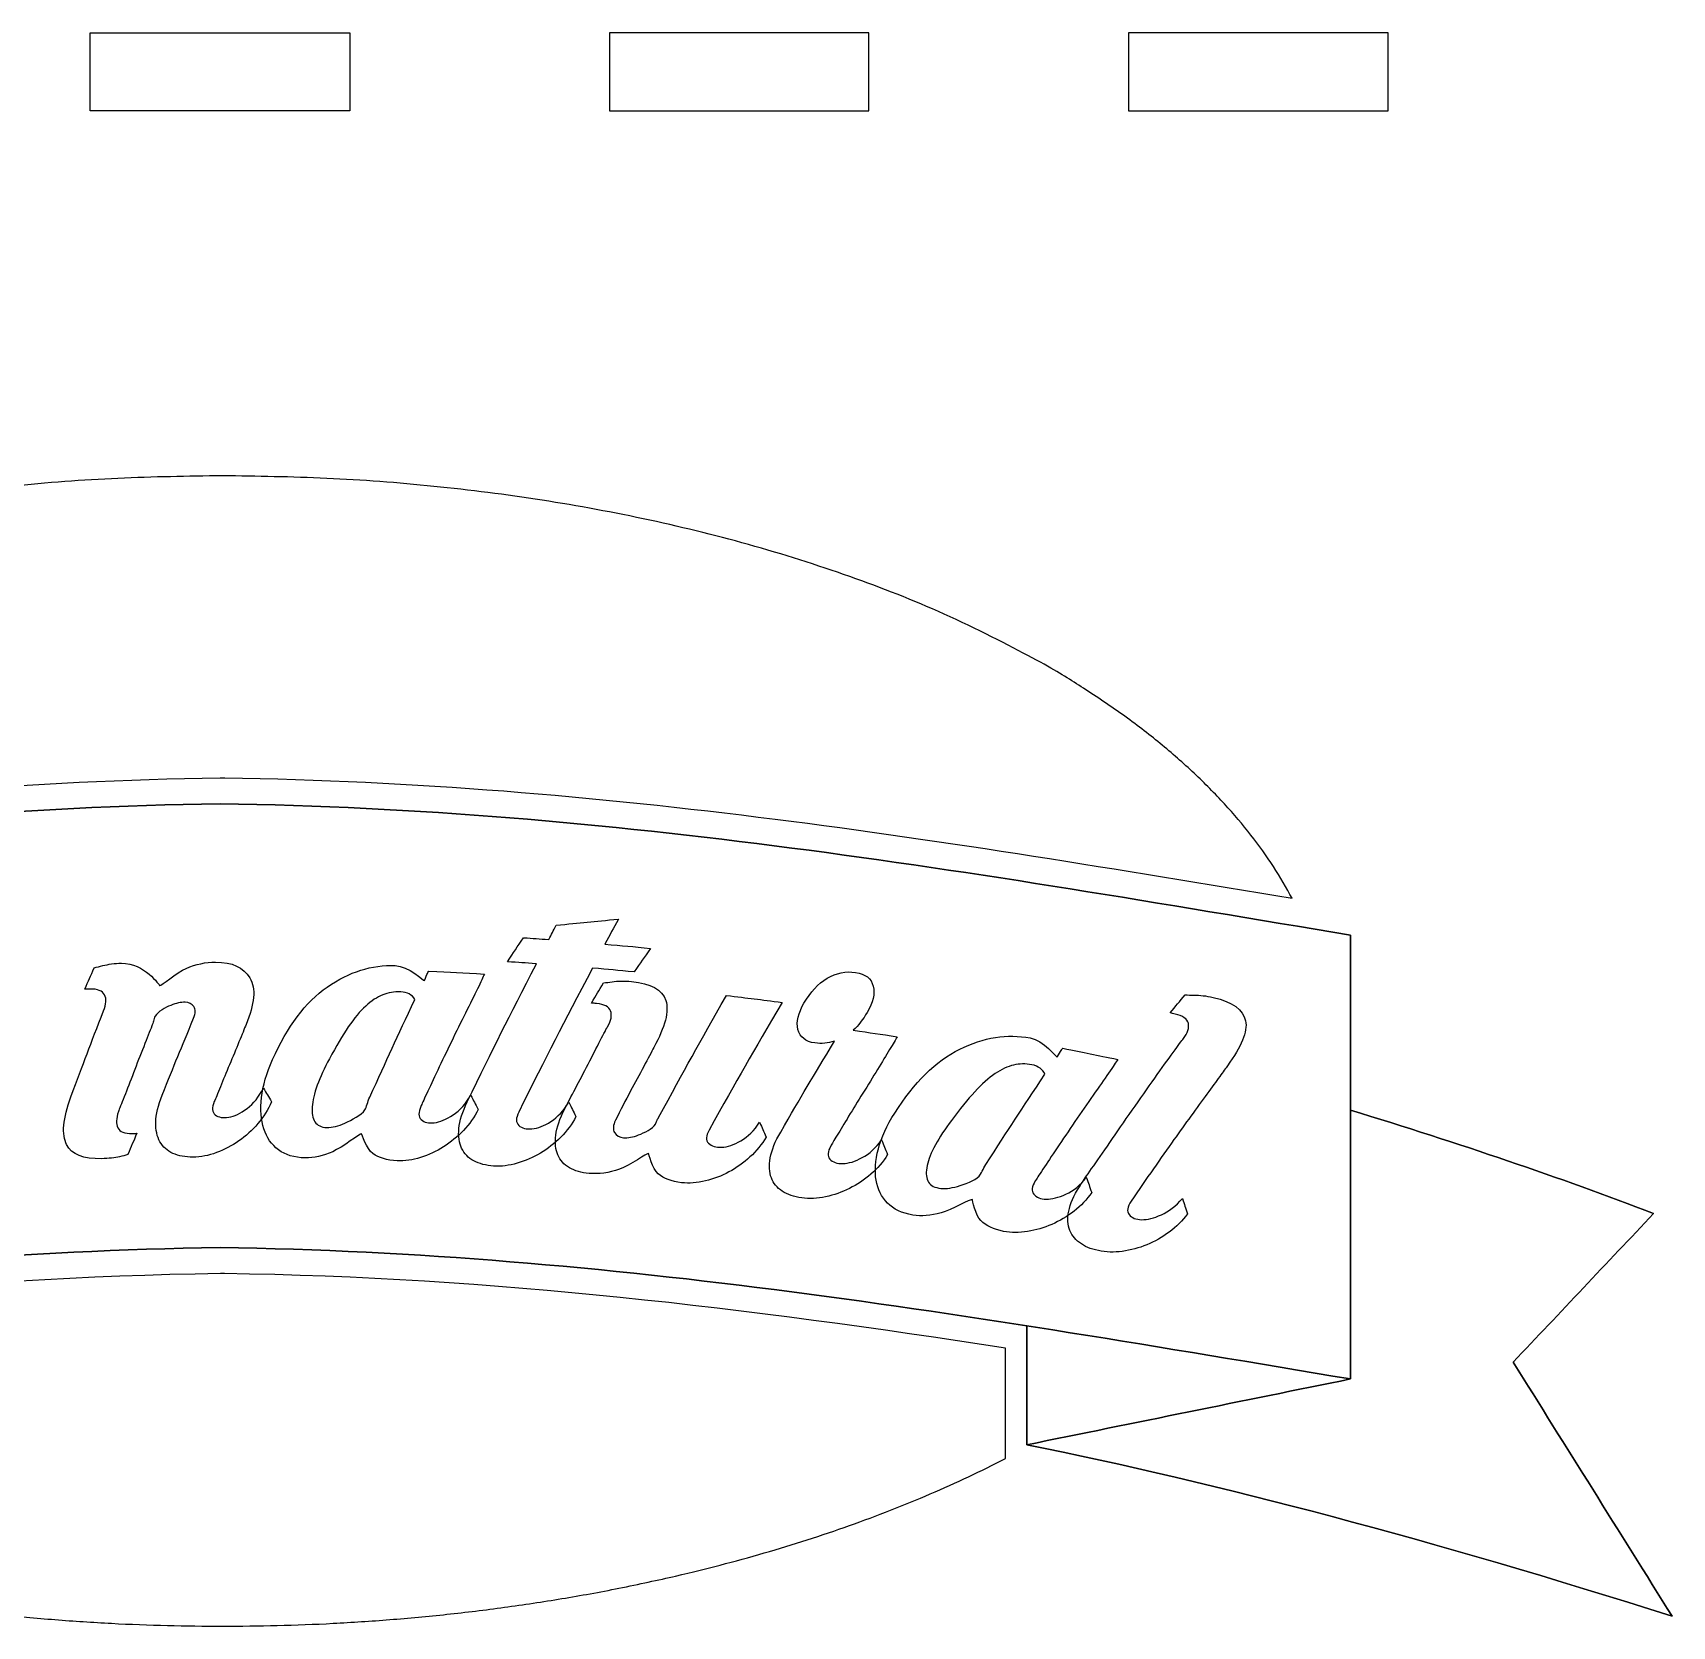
# Model space of a CAD drawing. Header units: millimetres. Extents: x 5931 to 6431, y -1362 to -140.
# Drawn here: x 6165.6 to 6228.8, y -751.4 to -690 of the extents above; entities that cross this region are included whole.
import ezdxf

# ---------------------------------------------------------------- set-up
doc = ezdxf.new("R2010")
doc.units = ezdxf.units.MM
doc.header["$MEASUREMENT"] = 0
doc.layers.add('graveren', color=220, linetype='Continuous', true_color=0xff00b6)
doc.layers.add('Snijden binnen', color=160, linetype='Continuous', true_color=0x0022ff)

msp = doc.modelspace()

# ---------------------------------------------------------------- linework, layer by layer
at = {"layer": 'graveren', "color": 1, "true_color": 0xff0000}
for p, q in [((6216.402, -724.749), (6216.402, -741.837)), ((6216.402, -741.837), (6216.402, -724.749)), ((6203.942, -744.37), (6203.942, -739.794)), ((6203.942, -739.794), (6203.942, -744.37))]:
    msp.add_line(p, q, dxfattribs=at)
for points in [[(6129.317, -724.749), (6143.832, -722.329), (6157.686, -719.91), (6172.859, -719.691)], [(6172.859, -719.691), (6157.686, -719.91), (6143.832, -722.329), (6129.317, -724.749)], [(6172.859, -719.691), (6188.034, -719.91), (6201.888, -722.329), (6216.402, -724.749)], [(6216.402, -724.749), (6201.888, -722.329), (6188.034, -719.91), (6172.859, -719.691)], [(6185.805, -724.371), (6186.762, -724.27), (6187.241, -724.222), (6188.203, -724.135)], [(6185.805, -724.371), (6186.762, -724.27), (6187.241, -724.222), (6188.203, -724.135)], [(6188.203, -724.135), (6187.993, -724.518), (6187.89, -724.71), (6187.682, -725.094)], [(6188.203, -724.135), (6187.993, -724.518), (6187.89, -724.71), (6187.682, -725.094)], [(6183.933, -725.773), (6184.177, -725.403), (6184.3, -725.217), (6184.546, -724.848)], [(6183.933, -725.773), (6184.177, -725.403), (6184.3, -725.217), (6184.546, -724.848)], [(6184.546, -724.848), (6184.938, -724.875), (6185.134, -724.889), (6185.526, -724.919)], [(6184.546, -724.848), (6184.938, -724.875), (6185.134, -724.889), (6185.526, -724.919)], [(6185.526, -724.919), (6185.637, -724.699), (6185.693, -724.59), (6185.805, -724.371)], [(6185.526, -724.919), (6185.637, -724.699), (6185.693, -724.59), (6185.805, -724.371)], [(6187.682, -725.094), (6188.388, -725.156), (6188.74, -725.189), (6189.444, -725.258)], [(6187.682, -725.094), (6188.388, -725.156), (6188.74, -725.189), (6189.444, -725.258)], [(6189.444, -725.258), (6189.187, -725.62), (6189.059, -725.802), (6188.805, -726.165)], [(6189.444, -725.258), (6189.187, -725.62), (6189.059, -725.802), (6188.805, -726.165)], [(6167.651, -726.832), (6167.796, -726.503), (6167.869, -726.338), (6168.016, -726.008)], [(6167.651, -726.832), (6167.796, -726.503), (6167.869, -726.338), (6168.016, -726.008)], [(6168.016, -726.008), (6168.119, -725.98), (6168.23, -725.953), (6168.344, -725.923)], [(6168.016, -726.008), (6168.119, -725.98), (6168.23, -725.953), (6168.344, -725.923)], [(6168.344, -725.923), (6168.447, -725.897), (6168.561, -725.874), (6168.683, -725.858)], [(6168.344, -725.923), (6168.447, -725.897), (6168.561, -725.874), (6168.683, -725.858)], [(6168.683, -725.858), (6168.806, -725.842), (6168.933, -725.833), (6169.063, -725.83)], [(6168.683, -725.858), (6168.806, -725.842), (6168.933, -725.833), (6169.063, -725.83)], [(6169.063, -725.83), (6169.946, -725.81), (6170.537, -726.692), (6170.537, -726.692)], [(6169.063, -725.83), (6169.946, -725.81), (6170.537, -726.692), (6170.537, -726.692)], [(6170.537, -726.692), (6170.585, -726.708), (6171.184, -726.188), (6171.56, -726.028)], [(6170.537, -726.692), (6170.585, -726.708), (6171.184, -726.188), (6171.56, -726.028)], [(6171.56, -726.028), (6171.935, -725.868), (6172.311, -725.788), (6172.689, -725.787)], [(6171.56, -726.028), (6171.935, -725.868), (6172.311, -725.788), (6172.689, -725.787)], [(6172.689, -725.787), (6173.325, -725.787), (6173.767, -725.991), (6174.01, -726.396)], [(6172.689, -725.787), (6173.325, -725.787), (6173.767, -725.991), (6174.01, -726.396)], [(6176.992, -726.746), (6177.834, -726.161), (6178.71, -725.886), (6179.606, -725.922)], [(6176.992, -726.746), (6177.834, -726.161), (6178.71, -725.886), (6179.606, -725.922)], [(6179.606, -725.922), (6180.112, -725.943), (6180.73, -726.502), (6180.73, -726.502)], [(6179.606, -725.922), (6180.112, -725.943), (6180.73, -726.502), (6180.73, -726.502)], [(6180.828, -726.269), (6180.851, -726.201), (6180.876, -726.155), (6180.903, -726.132)], [(6180.828, -726.269), (6180.851, -726.201), (6180.876, -726.155), (6180.903, -726.132)], [(6180.903, -726.132), (6181.759, -726.173), (6182.188, -726.195), (6183.043, -726.248)], [(6180.903, -726.132), (6181.759, -726.173), (6182.188, -726.195), (6183.043, -726.248)], [(6182.385, -731.17), (6183.419, -729.034), (6183.951, -727.97), (6185.045, -725.85)], [(6182.385, -731.17), (6183.419, -729.034), (6183.951, -727.97), (6185.045, -725.85)], [(6185.045, -725.85), (6184.6, -725.818), (6184.378, -725.803), (6183.933, -725.773)], [(6185.045, -725.85), (6184.6, -725.818), (6184.378, -725.803), (6183.933, -725.773)], [(6187.208, -726.02), (6186.038, -728.228), (6185.47, -729.338), (6184.366, -731.564)], [(6187.208, -726.02), (6186.038, -728.228), (6185.47, -729.338), (6184.366, -731.564)], [(6188.805, -726.165), (6188.166, -726.104), (6187.847, -726.075), (6187.208, -726.02)], [(6188.805, -726.165), (6188.166, -726.104), (6187.847, -726.075), (6187.208, -726.02)], [(6196.246, -726.41), (6196.598, -726.204), (6196.964, -726.129), (6197.342, -726.184)], [(6196.246, -726.41), (6196.598, -726.204), (6196.964, -726.129), (6197.342, -726.184)], [(6197.342, -726.184), (6197.718, -726.239), (6197.944, -726.416), (6198.019, -726.714)], [(6197.342, -726.184), (6197.718, -726.239), (6197.944, -726.416), (6198.019, -726.714)], [(6174.01, -726.396), (6174.253, -726.8), (6174.186, -727.405), (6173.863, -728.191)], [(6174.01, -726.396), (6174.253, -726.8), (6174.186, -727.405), (6173.863, -728.191)], [(6174.883, -729.543), (6175.45, -728.278), (6176.151, -727.33), (6176.992, -726.746)], [(6174.883, -729.543), (6175.45, -728.278), (6176.151, -727.33), (6176.992, -726.746)], [(6180.73, -726.502), (6180.743, -726.501), (6180.806, -726.337), (6180.828, -726.269)], [(6180.73, -726.502), (6180.743, -726.501), (6180.806, -726.337), (6180.828, -726.269)], [(6183.043, -726.248), (6182.997, -726.359), (6182.908, -726.548), (6182.776, -726.818)], [(6183.043, -726.248), (6182.997, -726.359), (6182.908, -726.548), (6182.776, -726.818)], [(6187.171, -727.365), (6187.353, -727.054), (6187.446, -726.899), (6187.63, -726.589)], [(6187.171, -727.365), (6187.353, -727.054), (6187.446, -726.899), (6187.63, -726.589)], [(6187.63, -726.589), (6187.735, -726.574), (6187.849, -726.559), (6187.966, -726.543)], [(6187.63, -726.589), (6187.735, -726.574), (6187.849, -726.559), (6187.966, -726.543)], [(6187.966, -726.543), (6188.071, -726.529), (6188.187, -726.518), (6188.31, -726.517)], [(6187.966, -726.543), (6188.071, -726.529), (6188.187, -726.518), (6188.31, -726.517)], [(6188.31, -726.517), (6188.434, -726.516), (6188.569, -726.522), (6188.711, -726.536)], [(6188.31, -726.517), (6188.434, -726.516), (6188.569, -726.522), (6188.711, -726.536)], [(6188.711, -726.536), (6189.449, -726.606), (6189.889, -726.851), (6190.028, -727.264)], [(6188.711, -726.536), (6189.449, -726.606), (6189.889, -726.851), (6190.028, -727.264)], [(6195.352, -727.374), (6195.6, -726.953), (6195.893, -726.615), (6196.246, -726.41)], [(6195.352, -727.374), (6195.6, -726.953), (6195.893, -726.615), (6196.246, -726.41)], [(6198.019, -726.714), (6198.094, -727.012), (6198.008, -727.35), (6197.789, -727.722)], [(6198.019, -726.714), (6198.094, -727.012), (6198.008, -727.35), (6197.789, -727.722)], [(6167.845, -726.827), (6167.768, -726.829), (6167.729, -726.83), (6167.651, -726.832)], [(6167.845, -726.827), (6167.768, -726.829), (6167.729, -726.83), (6167.651, -726.832)], [(6168.413, -727.046), (6168.332, -726.891), (6168.142, -726.818), (6167.845, -726.827)], [(6168.413, -727.046), (6168.332, -726.891), (6168.142, -726.818), (6167.845, -726.827)], [(6168.372, -727.663), (6168.481, -727.408), (6168.495, -727.202), (6168.413, -727.046)], [(6168.372, -727.663), (6168.481, -727.408), (6168.495, -727.202), (6168.413, -727.046)], [(6171.512, -727.334), (6171.357, -727.328), (6171.174, -727.368), (6170.962, -727.452)], [(6171.512, -727.334), (6171.357, -727.328), (6171.174, -727.368), (6170.962, -727.452)], [(6171.851, -727.501), (6171.78, -727.394), (6171.666, -727.339), (6171.512, -727.334)], [(6171.851, -727.501), (6171.78, -727.394), (6171.666, -727.339), (6171.512, -727.334)], [(6179.125, -727.048), (6178.908, -727.135), (6178.691, -727.278), (6178.471, -727.479)], [(6179.125, -727.048), (6178.908, -727.135), (6178.691, -727.278), (6178.471, -727.479)], [(6178.626, -730.994), (6179.308, -729.482), (6179.656, -728.727), (6180.367, -727.222)], [(6178.626, -730.994), (6179.308, -729.482), (6179.656, -728.727), (6180.367, -727.222)], [(6179.818, -726.934), (6179.572, -726.924), (6179.341, -726.962), (6179.125, -727.048)], [(6179.818, -726.934), (6179.572, -726.924), (6179.341, -726.962), (6179.125, -727.048)], [(6180.367, -727.222), (6180.259, -727.041), (6180.075, -726.945), (6179.818, -726.934)], [(6180.367, -727.222), (6180.259, -727.041), (6180.075, -726.945), (6179.818, -726.934)], [(6182.776, -726.818), (6182.643, -727.088), (6182.489, -727.398), (6182.314, -727.748)], [(6182.776, -726.818), (6182.643, -727.088), (6182.489, -727.398), (6182.314, -727.748)], [(6187.365, -727.382), (6187.288, -727.375), (6187.249, -727.372), (6187.171, -727.365)], [(6187.365, -727.382), (6187.288, -727.375), (6187.249, -727.372), (6187.171, -727.365)], [(6187.904, -727.666), (6187.841, -727.503), (6187.66, -727.407), (6187.365, -727.382)], [(6187.904, -727.666), (6187.841, -727.503), (6187.66, -727.407), (6187.365, -727.382)], [(6190.028, -727.264), (6190.168, -727.678), (6189.999, -728.284), (6189.572, -729.071)], [(6190.028, -727.264), (6190.168, -727.678), (6189.999, -728.284), (6189.572, -729.071)], [(6189.754, -731.77), (6190.773, -729.884), (6191.294, -728.944), (6192.362, -727.074)], [(6189.754, -731.77), (6190.773, -729.884), (6191.294, -728.944), (6192.362, -727.074)], [(6194.511, -727.34), (6193.359, -729.295), (6192.797, -730.278), (6191.699, -732.252)], [(6194.511, -727.34), (6193.359, -729.295), (6192.797, -730.278), (6191.699, -732.252)], [(6192.362, -727.074), (6193.222, -727.175), (6193.652, -727.228), (6194.511, -727.34)], [(6192.362, -727.074), (6193.222, -727.175), (6193.652, -727.228), (6194.511, -727.34)], [(6195.118, -728.382), (6195.04, -728.086), (6195.132, -727.747), (6195.352, -727.374)], [(6195.118, -728.382), (6195.04, -728.086), (6195.132, -727.747), (6195.352, -727.374)], [(6209.453, -727.746), (6209.686, -727.464), (6209.802, -727.323), (6210.036, -727.042)], [(6209.453, -727.746), (6209.686, -727.464), (6209.802, -727.323), (6210.036, -727.042)], [(6210.036, -727.042), (6210.142, -727.053), (6210.259, -727.061), (6210.38, -727.061)], [(6210.036, -727.042), (6210.142, -727.053), (6210.259, -727.061), (6210.38, -727.061)], [(6210.38, -727.061), (6210.488, -727.061), (6210.604, -727.066), (6210.722, -727.08)], [(6210.38, -727.061), (6210.488, -727.061), (6210.604, -727.066), (6210.722, -727.08)], [(6210.722, -727.08), (6210.842, -727.094), (6210.973, -727.118), (6211.116, -727.151)], [(6210.722, -727.08), (6210.842, -727.094), (6210.973, -727.118), (6211.116, -727.151)], [(6211.116, -727.151), (6211.856, -727.32), (6212.27, -727.621), (6212.36, -728.043)], [(6211.116, -727.151), (6211.856, -727.32), (6212.27, -727.621), (6212.36, -728.043)], [(6167.118, -730.974), (6167.609, -729.648), (6167.86, -728.986), (6168.372, -727.663)], [(6167.118, -730.974), (6167.609, -729.648), (6167.86, -728.986), (6168.372, -727.663)], [(6170.296, -728.057), (6170.278, -728.12), (6170.256, -728.184), (6170.232, -728.247)], [(6170.296, -728.057), (6170.278, -728.12), (6170.256, -728.184), (6170.232, -728.247)], [(6170.361, -727.867), (6170.331, -727.913), (6170.315, -727.994), (6170.296, -728.057)], [(6170.361, -727.867), (6170.331, -727.913), (6170.315, -727.994), (6170.296, -728.057)], [(6170.962, -727.452), (6170.751, -727.537), (6170.479, -727.687), (6170.361, -727.867)], [(6170.962, -727.452), (6170.751, -727.537), (6170.479, -727.687), (6170.361, -727.867)], [(6170.633, -730.907), (6171.108, -729.721), (6171.351, -729.128), (6171.844, -727.945)], [(6170.633, -730.907), (6171.108, -729.721), (6171.351, -729.128), (6171.844, -727.945)], [(6171.844, -727.945), (6171.92, -727.756), (6171.922, -727.608), (6171.851, -727.501)], [(6171.844, -727.945), (6171.92, -727.756), (6171.922, -727.608), (6171.851, -727.501)], [(6178.471, -727.479), (6178.251, -727.68), (6178.027, -727.947), (6177.799, -728.281)], [(6178.471, -727.479), (6178.251, -727.68), (6178.027, -727.947), (6177.799, -728.281)], [(6182.314, -727.748), (6182.139, -728.098), (6181.958, -728.467), (6181.771, -728.854)], [(6182.314, -727.748), (6182.139, -728.098), (6181.958, -728.467), (6181.771, -728.854)], [(6187.79, -728.274), (6187.928, -728.034), (6187.966, -727.831), (6187.904, -727.666)], [(6187.79, -728.274), (6187.928, -728.034), (6187.966, -727.831), (6187.904, -727.666)], [(6197.789, -727.722), (6197.626, -727.998), (6197.449, -728.232), (6197.252, -728.407)], [(6197.789, -727.722), (6197.626, -727.998), (6197.449, -728.232), (6197.252, -728.407)], [(6209.646, -727.788), (6209.568, -727.771), (6209.53, -727.763), (6209.453, -727.746)], [(6209.646, -727.788), (6209.568, -727.771), (6209.53, -727.763), (6209.453, -727.746)], [(6210.157, -728.144), (6210.114, -727.974), (6209.944, -727.855), (6209.646, -727.788)], [(6210.157, -728.144), (6210.114, -727.974), (6209.944, -727.855), (6209.646, -727.788)], [(6212.36, -728.043), (6212.45, -728.466), (6212.194, -729.049), (6211.664, -729.782)], [(6212.36, -728.043), (6212.45, -728.466), (6212.194, -729.049), (6211.664, -729.782)], [(6170.232, -728.247), (6170.157, -728.447), (6170.054, -728.716), (6169.92, -729.046)], [(6170.232, -728.247), (6170.157, -728.447), (6170.054, -728.716), (6169.92, -729.046)], [(6173.863, -728.191), (6173.796, -728.352), (6173.707, -728.578), (6173.59, -728.861)], [(6173.863, -728.191), (6173.796, -728.352), (6173.707, -728.578), (6173.59, -728.861)], [(6177.799, -728.281), (6177.572, -728.615), (6177.333, -729.033), (6177.076, -729.509)], [(6177.799, -728.281), (6177.572, -728.615), (6177.333, -729.033), (6177.076, -729.509)], [(6187.453, -728.908), (6187.601, -728.617), (6187.714, -728.406), (6187.79, -728.274)], [(6187.453, -728.908), (6187.601, -728.617), (6187.714, -728.406), (6187.79, -728.274)], [(6195.772, -728.901), (6195.414, -728.851), (6195.196, -728.679), (6195.118, -728.382)], [(6195.772, -728.901), (6195.414, -728.851), (6195.196, -728.679), (6195.118, -728.382)], [(6197.252, -728.407), (6197.93, -728.507), (6198.268, -728.558), (6198.945, -728.665)], [(6197.252, -728.407), (6197.93, -728.507), (6198.268, -728.558), (6198.945, -728.665)], [(6198.945, -728.665), (6198.889, -728.771), (6198.791, -728.934), (6198.652, -729.155)], [(6198.945, -728.665), (6198.889, -728.771), (6198.791, -728.934), (6198.652, -729.155)], [(6201.352, -729.14), (6202.272, -728.685), (6203.182, -728.541), (6204.067, -728.708)], [(6201.352, -729.14), (6202.272, -728.685), (6203.182, -728.541), (6204.067, -728.708)], [(6204.067, -728.708), (6204.567, -728.803), (6205.096, -729.446), (6205.099, -729.446)], [(6204.067, -728.708), (6204.567, -728.803), (6205.096, -729.446), (6205.099, -729.446)], [(6209.964, -728.731), (6210.13, -728.511), (6210.2, -728.314), (6210.157, -728.144)], [(6209.964, -728.731), (6210.13, -728.511), (6210.2, -728.314), (6210.157, -728.144)], [(6169.92, -729.046), (6169.785, -729.376), (6169.655, -729.71), (6169.529, -730.046)], [(6169.92, -729.046), (6169.785, -729.376), (6169.655, -729.71), (6169.529, -730.046)], [(6173.59, -728.861), (6173.475, -729.144), (6173.352, -729.436), (6173.225, -729.739)], [(6173.59, -728.861), (6173.475, -729.144), (6173.352, -729.436), (6173.225, -729.739)], [(6181.771, -728.854), (6181.583, -729.242), (6181.408, -729.608), (6181.244, -729.953)], [(6181.771, -728.854), (6181.583, -729.242), (6181.408, -729.608), (6181.244, -729.953)], [(6186.978, -729.834), (6187.146, -729.508), (6187.306, -729.198), (6187.453, -728.908)], [(6186.978, -729.834), (6187.146, -729.508), (6187.306, -729.198), (6187.453, -728.908)], [(6189.572, -729.071), (6189.475, -729.249), (6189.345, -729.498), (6189.179, -729.81)], [(6189.572, -729.071), (6189.475, -729.249), (6189.345, -729.498), (6189.179, -729.81)], [(6194.455, -732.329), (6195.268, -730.926), (6195.682, -730.228), (6196.523, -728.836)], [(6194.455, -732.329), (6195.268, -730.926), (6195.682, -730.228), (6196.523, -728.836)], [(6196.523, -728.836), (6196.278, -728.915), (6196.027, -728.937), (6195.772, -728.901)], [(6196.523, -728.836), (6196.278, -728.915), (6196.027, -728.937), (6195.772, -728.901)], [(6198.652, -729.155), (6198.513, -729.376), (6198.356, -729.632), (6198.18, -729.923)], [(6198.652, -729.155), (6198.513, -729.376), (6198.356, -729.632), (6198.18, -729.923)], [(6198.849, -731.598), (6199.597, -730.43), (6200.43, -729.594), (6201.352, -729.14)], [(6198.849, -731.598), (6199.597, -730.43), (6200.43, -729.594), (6201.352, -729.14)], [(6205.099, -729.446), (6205.112, -729.448), (6205.198, -729.296), (6205.231, -729.232)], [(6205.099, -729.446), (6205.112, -729.448), (6205.198, -729.296), (6205.231, -729.232)], [(6205.231, -729.232), (6205.264, -729.168), (6205.294, -729.125), (6205.326, -729.106)], [(6205.231, -729.232), (6205.264, -729.168), (6205.294, -729.125), (6205.326, -729.106)], [(6205.326, -729.106), (6206.17, -729.272), (6206.592, -729.358), (6207.436, -729.536)], [(6205.326, -729.106), (6206.17, -729.272), (6206.592, -729.358), (6207.436, -729.536)], [(6208.861, -730.258), (6209.132, -729.873), (6209.369, -729.54), (6209.572, -729.263)], [(6208.861, -730.258), (6209.132, -729.873), (6209.369, -729.54), (6209.572, -729.263)], [(6209.572, -729.263), (6209.774, -728.986), (6209.907, -728.806), (6209.964, -728.731)], [(6209.572, -729.263), (6209.774, -728.986), (6209.907, -728.806), (6209.964, -728.731)], [(6173.225, -729.739), (6173.097, -730.041), (6172.98, -730.325), (6172.873, -730.589)], [(6173.225, -729.739), (6173.097, -730.041), (6172.98, -730.325), (6172.873, -730.589)], [(6174.459, -731.004), (6174.507, -730.545), (6174.654, -730.055), (6174.883, -729.543)], [(6174.459, -731.004), (6174.507, -730.545), (6174.654, -730.055), (6174.883, -729.543)], [(6177.076, -729.509), (6176.884, -729.867), (6176.719, -730.21), (6176.605, -730.528)], [(6177.076, -729.509), (6176.884, -729.867), (6176.719, -730.21), (6176.605, -730.528)], [(6181.244, -729.953), (6181.081, -730.298), (6180.939, -730.598), (6180.819, -730.85)], [(6181.244, -729.953), (6181.081, -730.298), (6180.939, -730.598), (6180.819, -730.85)], [(6186.488, -730.769), (6186.645, -730.473), (6186.809, -730.161), (6186.978, -729.834)], [(6186.488, -730.769), (6186.645, -730.473), (6186.809, -730.161), (6186.978, -729.834)], [(6189.179, -729.81), (6189.013, -730.123), (6188.841, -730.438), (6188.675, -730.749)], [(6189.179, -729.81), (6189.013, -730.123), (6188.841, -730.438), (6188.675, -730.749)], [(6198.18, -729.923), (6198.005, -730.215), (6197.818, -730.518), (6197.621, -730.833)], [(6198.18, -729.923), (6198.005, -730.215), (6197.818, -730.518), (6197.621, -730.833)], [(6203.425, -729.752), (6203.197, -729.805), (6202.959, -729.916), (6202.713, -730.082)], [(6203.425, -729.752), (6203.197, -729.805), (6202.959, -729.916), (6202.713, -730.082)], [(6204.128, -729.74), (6203.886, -729.694), (6203.652, -729.698), (6203.425, -729.752)], [(6204.128, -729.74), (6203.886, -729.694), (6203.652, -729.698), (6203.425, -729.752)], [(6204.633, -730.107), (6204.552, -729.912), (6204.383, -729.789), (6204.128, -729.74)], [(6204.633, -730.107), (6204.552, -729.912), (6204.383, -729.789), (6204.128, -729.74)], [(6207.436, -729.536), (6207.373, -729.638), (6207.257, -729.814), (6207.085, -730.061)], [(6207.436, -729.536), (6207.373, -729.638), (6207.257, -729.814), (6207.085, -730.061)], [(6211.664, -729.782), (6211.601, -729.869), (6211.502, -730.01), (6211.364, -730.197)], [(6211.664, -729.782), (6211.601, -729.869), (6211.502, -730.01), (6211.364, -730.197)], [(6169.529, -730.046), (6169.403, -730.383), (6169.283, -730.692), (6169.17, -730.972)], [(6169.529, -730.046), (6169.403, -730.383), (6169.283, -730.692), (6169.17, -730.972)], [(6172.873, -730.589), (6172.766, -730.854), (6172.686, -731.044), (6172.637, -731.157)], [(6172.873, -730.589), (6172.766, -730.854), (6172.686, -731.044), (6172.637, -731.157)], [(6176.605, -730.528), (6176.49, -730.847), (6176.424, -731.126), (6176.407, -731.365)], [(6176.605, -730.528), (6176.49, -730.847), (6176.424, -731.126), (6176.407, -731.365)], [(6202.713, -730.082), (6202.466, -730.249), (6202.204, -730.48), (6201.929, -730.777)], [(6202.713, -730.082), (6202.466, -730.249), (6202.204, -730.48), (6201.929, -730.777)], [(6202.354, -733.583), (6203.252, -732.187), (6203.707, -731.491), (6204.633, -730.107)], [(6202.354, -733.583), (6203.252, -732.187), (6203.707, -731.491), (6204.633, -730.107)], [(6207.085, -730.061), (6206.913, -730.308), (6206.715, -730.593), (6206.491, -730.913)], [(6207.085, -730.061), (6206.913, -730.308), (6206.715, -730.593), (6206.491, -730.913)], [(6207.993, -731.491), (6208.299, -731.055), (6208.589, -730.643), (6208.861, -730.258)], [(6207.993, -731.491), (6208.299, -731.055), (6208.589, -730.643), (6208.861, -730.258)], [(6211.364, -730.197), (6211.225, -730.385), (6211.063, -730.609), (6210.875, -730.869)], [(6211.364, -730.197), (6211.225, -730.385), (6211.063, -730.609), (6210.875, -730.869)], [(6166.95, -732.815), (6166.755, -732.432), (6166.807, -731.817), (6167.118, -730.974)], [(6166.95, -732.815), (6166.755, -732.432), (6166.807, -731.817), (6167.118, -730.974)], [(6169.17, -730.972), (6169.056, -731.252), (6168.983, -731.443), (6168.947, -731.544)], [(6169.17, -730.972), (6169.056, -731.252), (6168.983, -731.443), (6168.947, -731.544)], [(6170.385, -731.951), (6170.393, -731.649), (6170.475, -731.3), (6170.633, -730.907)], [(6170.385, -731.951), (6170.393, -731.649), (6170.475, -731.3), (6170.633, -730.907)], [(6172.637, -731.157), (6172.535, -731.394), (6172.55, -731.566), (6172.675, -731.667)], [(6172.637, -731.157), (6172.535, -731.394), (6172.55, -731.566), (6172.675, -731.667)], [(6173.899, -731.425), (6174.151, -731.238), (6174.361, -730.974), (6174.529, -730.635)], [(6173.899, -731.425), (6174.151, -731.238), (6174.361, -730.974), (6174.529, -730.635)], [(6174.845, -731.169), (6174.715, -731.47), (6174.539, -731.749), (6174.318, -732.004)], [(6174.845, -731.169), (6174.715, -731.47), (6174.539, -731.749), (6174.318, -732.004)], [(6174.55, -732.206), (6174.441, -731.864), (6174.41, -731.463), (6174.459, -731.004)], [(6174.55, -732.206), (6174.441, -731.864), (6174.41, -731.463), (6174.459, -731.004)], [(6174.529, -730.635), (6174.656, -730.849), (6174.719, -730.956), (6174.845, -731.169)], [(6174.529, -730.635), (6174.656, -730.849), (6174.719, -730.956), (6174.845, -731.169)], [(6178.439, -731.478), (6178.502, -731.38), (6178.545, -731.155), (6178.626, -730.994)], [(6178.439, -731.478), (6178.502, -731.38), (6178.545, -731.155), (6178.626, -730.994)], [(6180.819, -730.85), (6180.7, -731.103), (6180.627, -731.271), (6180.597, -731.341)], [(6180.819, -730.85), (6180.7, -731.103), (6180.627, -731.271), (6180.597, -731.341)], [(6181.836, -731.669), (6182.103, -731.495), (6182.329, -731.243), (6182.513, -730.912)], [(6181.836, -731.669), (6182.103, -731.495), (6182.329, -731.243), (6182.513, -730.912)], [(6182.06, -732.194), (6182.09, -731.893), (6182.198, -731.551), (6182.385, -731.17)], [(6182.06, -732.194), (6182.09, -731.893), (6182.198, -731.551), (6182.385, -731.17)], [(6182.513, -730.912), (6182.629, -731.132), (6182.686, -731.241), (6182.802, -731.461)], [(6182.513, -730.912), (6182.629, -731.132), (6182.686, -731.241), (6182.802, -731.461)], [(6185.606, -731.923), (6185.872, -731.754), (6186.1, -731.507), (6186.292, -731.18)], [(6185.606, -731.923), (6185.872, -731.754), (6186.1, -731.507), (6186.292, -731.18)], [(6186.138, -731.434), (6186.214, -731.288), (6186.33, -731.065), (6186.488, -730.769)], [(6186.138, -731.434), (6186.214, -731.288), (6186.33, -731.065), (6186.488, -730.769)], [(6186.292, -731.18), (6186.403, -731.402), (6186.458, -731.513), (6186.568, -731.735)], [(6186.292, -731.18), (6186.403, -731.402), (6186.458, -731.513), (6186.568, -731.735)], [(6188.675, -730.749), (6188.485, -731.106), (6188.279, -731.49), (6188.092, -731.872)], [(6188.675, -730.749), (6188.485, -731.106), (6188.279, -731.49), (6188.092, -731.872)], [(6197.621, -730.833), (6197.425, -731.147), (6197.242, -731.445), (6197.072, -731.725)], [(6197.621, -730.833), (6197.425, -731.147), (6197.242, -731.445), (6197.072, -731.725)], [(6201.929, -730.777), (6201.654, -731.074), (6201.356, -731.453), (6201.032, -731.886)], [(6201.929, -730.777), (6201.654, -731.074), (6201.356, -731.453), (6201.032, -731.886)], [(6206.491, -730.913), (6206.267, -731.232), (6206.032, -731.571), (6205.79, -731.927)], [(6206.491, -730.913), (6206.267, -731.232), (6206.032, -731.571), (6205.79, -731.927)], [(6210.875, -730.869), (6210.688, -731.13), (6210.481, -731.412), (6210.258, -731.716)], [(6210.875, -730.869), (6210.688, -731.13), (6210.481, -731.412), (6210.258, -731.716)], [(6168.947, -731.544), (6168.854, -731.81), (6168.847, -732.019), (6168.925, -732.169)], [(6168.947, -731.544), (6168.854, -731.81), (6168.847, -732.019), (6168.925, -732.169)], [(6172.675, -731.667), (6172.8, -731.768), (6172.974, -731.799), (6173.193, -731.761)], [(6172.675, -731.667), (6172.8, -731.768), (6172.974, -731.799), (6173.193, -731.761)], [(6173.193, -731.761), (6173.411, -731.724), (6173.647, -731.612), (6173.899, -731.425)], [(6173.193, -731.761), (6173.411, -731.724), (6173.647, -731.612), (6173.899, -731.425)], [(6176.407, -731.365), (6176.389, -731.604), (6176.426, -731.794), (6176.516, -731.935)], [(6176.407, -731.365), (6176.389, -731.604), (6176.426, -731.794), (6176.516, -731.935)], [(6177.671, -731.985), (6177.924, -731.867), (6178.313, -731.678), (6178.439, -731.478)], [(6177.671, -731.985), (6177.924, -731.867), (6178.313, -731.678), (6178.439, -731.478)], [(6180.597, -731.341), (6180.498, -731.57), (6180.491, -731.746), (6180.61, -731.852)], [(6180.597, -731.341), (6180.498, -731.57), (6180.491, -731.746), (6180.61, -731.852)], [(6180.61, -731.852), (6180.731, -731.96), (6180.899, -731.998), (6181.113, -731.972)], [(6180.61, -731.852), (6180.731, -731.96), (6180.899, -731.998), (6181.113, -731.972)], [(6181.113, -731.972), (6181.328, -731.945), (6181.569, -731.844), (6181.836, -731.669)], [(6181.113, -731.972), (6181.328, -731.945), (6181.569, -731.844), (6181.836, -731.669)], [(6182.802, -731.461), (6182.658, -731.755), (6182.468, -732.024), (6182.235, -732.269)], [(6182.802, -731.461), (6182.658, -731.755), (6182.468, -732.024), (6182.235, -732.269)], [(6184.366, -731.564), (6184.248, -731.796), (6184.25, -731.967), (6184.367, -732.075)], [(6184.366, -731.564), (6184.248, -731.796), (6184.25, -731.967), (6184.367, -732.075)], [(6185.792, -732.449), (6185.828, -732.15), (6185.943, -731.81), (6186.138, -731.434)], [(6185.792, -732.449), (6185.828, -732.15), (6185.943, -731.81), (6186.138, -731.434)], [(6186.568, -731.735), (6186.417, -732.026), (6186.221, -732.291), (6185.983, -732.53)], [(6186.568, -731.735), (6186.417, -732.026), (6186.221, -732.291), (6185.983, -732.53)], [(6189.684, -731.895), (6189.701, -731.859), (6189.723, -731.818), (6189.754, -731.77)], [(6189.684, -731.895), (6189.701, -731.859), (6189.723, -731.818), (6189.754, -731.77)], [(6197.072, -731.725), (6196.902, -732.006), (6196.754, -732.248), (6196.628, -732.453)], [(6197.072, -731.725), (6196.902, -732.006), (6196.754, -732.248), (6196.628, -732.453)], [(6198.216, -732.982), (6198.331, -732.534), (6198.547, -732.071), (6198.849, -731.598)], [(6198.216, -732.982), (6198.331, -732.534), (6198.547, -732.071), (6198.849, -731.598)], [(6207.136, -732.729), (6207.401, -732.341), (6207.688, -731.927), (6207.993, -731.491)], [(6207.136, -732.729), (6207.401, -732.341), (6207.688, -731.927), (6207.993, -731.491)], [(6210.258, -731.716), (6210.035, -732.02), (6209.817, -732.323), (6209.604, -732.623)], [(6210.258, -731.716), (6210.035, -732.02), (6209.817, -732.323), (6209.604, -732.623)], [(6228.078, -735.466), (6224.472, -734.088), (6220.58, -732.762), (6216.402, -731.489)], [(6216.402, -731.489), (6220.58, -732.762), (6224.472, -734.088), (6228.078, -735.466)], [(6168.925, -732.169), (6169.004, -732.318), (6169.186, -732.389), (6169.473, -732.383)], [(6168.925, -732.169), (6169.004, -732.318), (6169.186, -732.389), (6169.473, -732.383)], [(6169.66, -732.379), (6169.517, -732.707), (6169.446, -732.872), (6169.304, -733.2)], [(6169.66, -732.379), (6169.517, -732.707), (6169.446, -732.872), (6169.304, -733.2)], [(6169.473, -732.383), (6169.548, -732.381), (6169.586, -732.381), (6169.66, -732.379)], [(6169.473, -732.383), (6169.548, -732.381), (6169.586, -732.381), (6169.66, -732.379)], [(6170.546, -732.705), (6170.431, -732.505), (6170.377, -732.253), (6170.385, -731.951)], [(6170.546, -732.705), (6170.431, -732.505), (6170.377, -732.253), (6170.385, -731.951)], [(6174.318, -732.004), (6174.096, -732.261), (6173.852, -732.483), (6173.583, -732.671)], [(6174.318, -732.004), (6174.096, -732.261), (6173.852, -732.483), (6173.583, -732.671)], [(6175.111, -733.016), (6174.846, -732.817), (6174.658, -732.546), (6174.55, -732.206)], [(6175.111, -733.016), (6174.846, -732.817), (6174.658, -732.546), (6174.55, -732.206)], [(6176.516, -731.935), (6176.607, -732.077), (6176.758, -732.149), (6176.972, -732.155)], [(6176.516, -731.935), (6176.607, -732.077), (6176.758, -732.149), (6176.972, -732.155)], [(6176.972, -732.155), (6177.184, -732.161), (6177.417, -732.104), (6177.671, -731.985)], [(6176.972, -732.155), (6177.184, -732.161), (6177.417, -732.104), (6177.671, -731.985)], [(6178.315, -732.402), (6178.254, -732.378), (6177.57, -732.921), (6177.199, -733.087)], [(6178.315, -732.402), (6178.254, -732.378), (6177.57, -732.921), (6177.199, -733.087)], [(6178.746, -733.156), (6178.509, -732.984), (6178.317, -732.402), (6178.315, -732.402)], [(6178.746, -733.156), (6178.509, -732.984), (6178.317, -732.402), (6178.315, -732.402)], [(6182.235, -732.269), (6182.002, -732.514), (6181.746, -732.725), (6181.468, -732.899)], [(6182.235, -732.269), (6182.002, -732.514), (6181.746, -732.725), (6181.468, -732.899)], [(6182.167, -732.956), (6182.067, -732.749), (6182.031, -732.494), (6182.06, -732.194)], [(6182.167, -732.956), (6182.067, -732.749), (6182.031, -732.494), (6182.06, -732.194)], [(6184.367, -732.075), (6184.485, -732.185), (6184.655, -732.228), (6184.876, -732.207)], [(6184.367, -732.075), (6184.485, -732.185), (6184.655, -732.228), (6184.876, -732.207)], [(6184.876, -732.207), (6185.096, -732.186), (6185.34, -732.091), (6185.606, -731.923)], [(6184.876, -732.207), (6185.096, -732.186), (6185.34, -732.091), (6185.606, -731.923)], [(6185.871, -733.214), (6185.782, -733.004), (6185.755, -732.748), (6185.792, -732.449)], [(6185.871, -733.214), (6185.782, -733.004), (6185.755, -732.748), (6185.792, -732.449)], [(6188.092, -731.872), (6187.994, -732.071), (6187.985, -732.238), (6188.056, -732.352)], [(6188.092, -731.872), (6187.994, -732.071), (6187.985, -732.238), (6188.056, -732.352)], [(6188.056, -732.352), (6188.128, -732.467), (6188.244, -732.531), (6188.406, -732.547)], [(6188.056, -732.352), (6188.128, -732.467), (6188.244, -732.531), (6188.406, -732.547)], [(6188.406, -732.547), (6188.569, -732.562), (6188.761, -732.527), (6188.984, -732.441)], [(6188.406, -732.547), (6188.569, -732.562), (6188.761, -732.527), (6188.984, -732.441)], [(6188.984, -732.441), (6189.206, -732.357), (6189.513, -732.205), (6189.633, -732.024)], [(6188.984, -732.441), (6189.206, -732.357), (6189.513, -732.205), (6189.633, -732.024)], [(6189.633, -732.024), (6189.656, -731.991), (6189.668, -731.932), (6189.684, -731.895)], [(6189.633, -732.024), (6189.656, -731.991), (6189.668, -731.932), (6189.684, -731.895)], [(6191.699, -732.252), (6191.571, -732.477), (6191.566, -732.647), (6191.678, -732.762)], [(6191.699, -732.252), (6191.571, -732.477), (6191.566, -732.647), (6191.678, -732.762)], [(6192.923, -732.665), (6193.197, -732.509), (6193.437, -732.273), (6193.644, -731.955)], [(6192.923, -732.665), (6193.197, -732.509), (6193.437, -732.273), (6193.644, -731.955)], [(6193.644, -731.955), (6193.744, -732.182), (6193.794, -732.295), (6193.894, -732.522)], [(6193.644, -731.955), (6193.744, -732.182), (6193.794, -732.295), (6193.894, -732.522)], [(6194.055, -733.325), (6194.106, -733.027), (6194.24, -732.694), (6194.455, -732.329)], [(6194.055, -733.325), (6194.106, -733.027), (6194.24, -732.694), (6194.455, -732.329)], [(6196.628, -732.453), (6196.502, -732.656), (6196.423, -732.799), (6196.386, -732.866)], [(6196.628, -732.453), (6196.502, -732.656), (6196.423, -732.799), (6196.386, -732.866)], [(6201.032, -731.886), (6200.788, -732.212), (6200.574, -732.527), (6200.415, -732.825)], [(6201.032, -731.886), (6200.788, -732.212), (6200.574, -732.527), (6200.415, -732.825)], [(6205.79, -731.927), (6205.547, -732.283), (6205.32, -732.621), (6205.107, -732.937)], [(6205.79, -731.927), (6205.547, -732.283), (6205.32, -732.621), (6205.107, -732.937)], [(6168.302, -733.357), (6167.595, -733.377), (6167.145, -733.199), (6166.95, -732.815)], [(6168.302, -733.357), (6167.595, -733.377), (6167.145, -733.199), (6166.95, -732.815)], [(6171.046, -733.153), (6170.828, -733.054), (6170.661, -732.904), (6170.546, -732.705)], [(6171.046, -733.153), (6170.828, -733.054), (6170.661, -732.904), (6170.546, -732.705)], [(6172.724, -733.123), (6172.419, -733.237), (6172.119, -733.294), (6171.821, -733.296)], [(6172.724, -733.123), (6172.419, -733.237), (6172.119, -733.294), (6171.821, -733.296)], [(6173.583, -732.671), (6173.314, -732.859), (6173.028, -733.009), (6172.724, -733.123)], [(6173.583, -732.671), (6173.314, -732.859), (6173.028, -733.009), (6172.724, -733.123)], [(6176.14, -733.327), (6175.718, -733.318), (6175.375, -733.215), (6175.111, -733.016)], [(6176.14, -733.327), (6175.718, -733.318), (6175.375, -733.215), (6175.111, -733.016)], [(6177.199, -733.087), (6176.828, -733.253), (6176.475, -733.334), (6176.14, -733.327)], [(6177.199, -733.087), (6176.828, -733.253), (6176.475, -733.334), (6176.14, -733.327)], [(6181.468, -732.899), (6181.19, -733.074), (6180.896, -733.21), (6180.587, -733.309)], [(6181.468, -732.899), (6181.19, -733.074), (6180.896, -733.21), (6180.587, -733.309)], [(6182.634, -733.44), (6182.424, -733.327), (6182.268, -733.164), (6182.167, -732.956)], [(6182.634, -733.44), (6182.424, -733.327), (6182.268, -733.164), (6182.167, -732.956)], [(6185.983, -732.53), (6185.743, -732.77), (6185.481, -732.975), (6185.201, -733.142)], [(6185.983, -732.53), (6185.743, -732.77), (6185.481, -732.975), (6185.201, -733.142)], [(6191.678, -732.762), (6191.79, -732.877), (6191.96, -732.928), (6192.181, -732.916)], [(6191.678, -732.762), (6191.79, -732.877), (6191.96, -732.928), (6192.181, -732.916)], [(6192.181, -732.916), (6192.403, -732.905), (6192.65, -732.822), (6192.923, -732.665)], [(6192.181, -732.916), (6192.403, -732.905), (6192.65, -732.822), (6192.923, -732.665)], [(6193.894, -732.522), (6193.73, -732.805), (6193.522, -733.061), (6193.272, -733.289)], [(6193.894, -732.522), (6193.73, -732.805), (6193.522, -733.061), (6193.272, -733.289)], [(6196.386, -732.866), (6196.265, -733.084), (6196.241, -733.258), (6196.349, -733.376)], [(6196.386, -732.866), (6196.265, -733.084), (6196.241, -733.258), (6196.349, -733.376)], [(6197.598, -733.316), (6197.877, -733.168), (6198.124, -732.939), (6198.34, -732.627)], [(6197.598, -733.316), (6197.877, -733.168), (6198.124, -732.939), (6198.34, -732.627)], [(6198.131, -734.184), (6198.072, -733.829), (6198.101, -733.429), (6198.216, -732.982)], [(6198.131, -734.184), (6198.072, -733.829), (6198.101, -733.429), (6198.216, -732.982)], [(6198.34, -732.627), (6198.434, -732.857), (6198.48, -732.971), (6198.574, -733.201)], [(6198.34, -732.627), (6198.434, -732.857), (6198.48, -732.971), (6198.574, -733.201)], [(6200.415, -732.825), (6200.254, -733.123), (6200.149, -733.391), (6200.096, -733.624)], [(6200.415, -732.825), (6200.254, -733.123), (6200.149, -733.391), (6200.096, -733.624)], [(6205.107, -732.937), (6204.893, -733.254), (6204.709, -733.531), (6204.554, -733.762)], [(6205.107, -732.937), (6204.893, -733.254), (6204.709, -733.531), (6204.554, -733.762)], [(6206.433, -733.74), (6206.637, -733.454), (6206.87, -733.116), (6207.136, -732.729)], [(6206.433, -733.74), (6206.637, -733.454), (6206.87, -733.116), (6207.136, -732.729)], [(6209.604, -732.623), (6209.098, -733.334), (6208.545, -734.123), (6207.955, -734.986)], [(6209.604, -732.623), (6209.098, -733.334), (6208.545, -734.123), (6207.955, -734.986)], [(6168.99, -733.283), (6168.808, -733.327), (6168.575, -733.35), (6168.302, -733.357)], [(6168.99, -733.283), (6168.808, -733.327), (6168.575, -733.35), (6168.302, -733.357)], [(6169.304, -733.2), (6169.205, -733.228), (6169.099, -733.257), (6168.99, -733.283)], [(6169.304, -733.2), (6169.205, -733.228), (6169.099, -733.257), (6168.99, -733.283)], [(6171.821, -733.296), (6171.523, -733.298), (6171.265, -733.251), (6171.046, -733.153)], [(6171.821, -733.296), (6171.523, -733.298), (6171.265, -733.251), (6171.046, -733.153)], [(6179.677, -733.438), (6179.292, -733.422), (6178.982, -733.328), (6178.746, -733.156)], [(6179.677, -733.438), (6179.292, -733.422), (6178.982, -733.328), (6178.746, -733.156)], [(6180.587, -733.309), (6180.277, -733.408), (6179.974, -733.451), (6179.677, -733.438)], [(6180.587, -733.309), (6180.277, -733.408), (6179.974, -733.451), (6179.677, -733.438)], [(6183.396, -733.639), (6183.099, -733.62), (6182.845, -733.554), (6182.634, -733.44)], [(6183.396, -733.639), (6183.099, -733.62), (6182.845, -733.554), (6182.634, -733.44)], [(6184.31, -733.532), (6183.998, -733.623), (6183.694, -733.659), (6183.396, -733.639)], [(6184.31, -733.532), (6183.998, -733.623), (6183.694, -733.659), (6183.396, -733.639)], [(6185.201, -733.142), (6184.918, -733.31), (6184.622, -733.439), (6184.31, -733.532)], [(6185.201, -733.142), (6184.918, -733.31), (6184.622, -733.439), (6184.31, -733.532)], [(6186.317, -733.707), (6186.109, -733.588), (6185.96, -733.422), (6185.871, -733.214)], [(6186.317, -733.707), (6186.109, -733.588), (6185.96, -733.422), (6185.871, -733.214)], [(6187.075, -733.923), (6186.778, -733.897), (6186.525, -733.826), (6186.317, -733.707)], [(6187.075, -733.923), (6186.778, -733.897), (6186.525, -733.826), (6186.317, -733.707)], [(6189.365, -733.155), (6189.317, -733.134), (6188.65, -733.628), (6188.242, -733.766)], [(6189.365, -733.155), (6189.317, -733.134), (6188.65, -733.628), (6188.242, -733.766)], [(6189.735, -733.935), (6189.517, -733.748), (6189.365, -733.155), (6189.365, -733.155)], [(6189.735, -733.935), (6189.517, -733.748), (6189.365, -733.155), (6189.365, -733.155)], [(6193.272, -733.289), (6193.022, -733.518), (6192.751, -733.711), (6192.463, -733.866)], [(6193.272, -733.289), (6193.022, -733.518), (6192.751, -733.711), (6192.463, -733.866)], [(6194.095, -734.093), (6194.017, -733.88), (6194.003, -733.622), (6194.055, -733.325)], [(6194.095, -734.093), (6194.017, -733.88), (6194.003, -733.622), (6194.055, -733.325)], [(6196.349, -733.376), (6196.458, -733.494), (6196.626, -733.55), (6196.848, -733.545)], [(6196.349, -733.376), (6196.458, -733.494), (6196.626, -733.55), (6196.848, -733.545)], [(6196.848, -733.545), (6197.07, -733.54), (6197.32, -733.464), (6197.598, -733.316)], [(6196.848, -733.545), (6197.07, -733.54), (6197.32, -733.464), (6197.598, -733.316)], [(6198.574, -733.201), (6198.402, -733.48), (6198.186, -733.729), (6197.929, -733.95)], [(6198.574, -733.201), (6198.402, -733.48), (6198.186, -733.729), (6197.929, -733.95)], [(6200.096, -733.624), (6200.044, -733.858), (6200.052, -734.052), (6200.121, -734.204)], [(6200.096, -733.624), (6200.044, -733.858), (6200.052, -734.052), (6200.121, -734.204)], [(6202.098, -734.034), (6202.175, -733.946), (6202.25, -733.73), (6202.354, -733.583)], [(6202.098, -734.034), (6202.175, -733.946), (6202.25, -733.73), (6202.354, -733.583)], [(6206.043, -734.305), (6206.101, -734.217), (6206.231, -734.025), (6206.433, -733.74)], [(6206.043, -734.305), (6206.101, -734.217), (6206.231, -734.025), (6206.433, -733.74)], [(6188.242, -733.766), (6187.836, -733.903), (6187.447, -733.956), (6187.075, -733.923)], [(6188.242, -733.766), (6187.836, -733.903), (6187.447, -733.956), (6187.075, -733.923)], [(6190.636, -734.28), (6190.254, -734.237), (6189.953, -734.122), (6189.735, -733.935)], [(6190.636, -734.28), (6190.254, -734.237), (6189.953, -734.122), (6189.735, -733.935)], [(6191.555, -734.214), (6191.239, -734.291), (6190.933, -734.313), (6190.636, -734.28)], [(6191.555, -734.214), (6191.239, -734.291), (6190.933, -734.313), (6190.636, -734.28)], [(6192.463, -733.866), (6192.173, -734.021), (6191.871, -734.136), (6191.555, -734.214)], [(6192.463, -733.866), (6192.173, -734.021), (6191.871, -734.136), (6191.555, -734.214)], [(6194.517, -734.608), (6194.315, -734.479), (6194.174, -734.306), (6194.095, -734.093)], [(6194.517, -734.608), (6194.315, -734.479), (6194.174, -734.306), (6194.095, -734.093)], [(6197.929, -733.95), (6197.673, -734.171), (6197.396, -734.357), (6197.103, -734.503)], [(6197.929, -733.95), (6197.673, -734.171), (6197.396, -734.357), (6197.103, -734.503)], [(6198.57, -735.067), (6198.335, -734.831), (6198.189, -734.536), (6198.131, -734.184)], [(6198.57, -735.067), (6198.335, -734.831), (6198.189, -734.536), (6198.131, -734.184)], [(6200.121, -734.204), (6200.191, -734.357), (6200.33, -734.451), (6200.54, -734.487)], [(6200.121, -734.204), (6200.191, -734.357), (6200.33, -734.451), (6200.54, -734.487)], [(6201.26, -734.422), (6201.53, -734.343), (6201.942, -734.214), (6202.098, -734.034)], [(6201.26, -734.422), (6201.53, -734.343), (6201.942, -734.214), (6202.098, -734.034)], [(6204.261, -734.215), (6204.13, -734.427), (6204.097, -734.6), (6204.2, -734.723)], [(6204.261, -734.215), (6204.13, -734.427), (6204.097, -734.6), (6204.2, -734.723)], [(6204.554, -733.762), (6204.398, -733.994), (6204.301, -734.149), (6204.261, -734.215)], [(6204.554, -733.762), (6204.398, -733.994), (6204.301, -734.149), (6204.261, -734.215)], [(6205.443, -734.722), (6205.735, -734.589), (6205.996, -734.373), (6206.227, -734.073)], [(6205.443, -734.722), (6205.735, -734.589), (6205.996, -734.373), (6206.227, -734.073)], [(6205.573, -735.269), (6205.646, -734.977), (6205.816, -734.652), (6206.043, -734.305)], [(6205.573, -735.269), (6205.646, -734.977), (6205.816, -734.652), (6206.043, -734.305)], [(6206.227, -734.073), (6206.311, -734.307), (6206.352, -734.424), (6206.435, -734.658)], [(6206.227, -734.073), (6206.311, -734.307), (6206.352, -734.424), (6206.435, -734.658)], [(6195.263, -734.863), (6194.968, -734.822), (6194.719, -734.737), (6194.517, -734.608)], [(6195.263, -734.863), (6194.968, -734.822), (6194.719, -734.737), (6194.517, -734.608)], [(6196.184, -734.824), (6195.866, -734.892), (6195.559, -734.905), (6195.263, -734.863)], [(6196.184, -734.824), (6195.866, -734.892), (6195.559, -734.905), (6195.263, -734.863)], [(6197.103, -734.503), (6196.809, -734.649), (6196.503, -734.756), (6196.184, -734.824)], [(6197.103, -734.503), (6196.809, -734.649), (6196.503, -734.756), (6196.184, -734.824)], [(6200.54, -734.487), (6200.751, -734.524), (6200.991, -734.502), (6201.26, -734.422)], [(6200.54, -734.487), (6200.751, -734.524), (6200.991, -734.502), (6201.26, -734.422)], [(6201.839, -734.93), (6201.782, -734.897), (6201.025, -735.333), (6200.631, -735.444)], [(6201.839, -734.93), (6201.782, -734.897), (6201.025, -735.333), (6200.631, -735.444)], [(6202.158, -735.738), (6201.948, -735.532), (6201.841, -734.931), (6201.839, -734.93)], [(6202.158, -735.738), (6201.948, -735.532), (6201.841, -734.931), (6201.839, -734.93)], [(6204.2, -734.723), (6204.304, -734.846), (6204.465, -734.909), (6204.681, -734.914)], [(6204.2, -734.723), (6204.304, -734.846), (6204.465, -734.909), (6204.681, -734.914)], [(6204.681, -734.914), (6204.898, -734.919), (6205.152, -734.855), (6205.443, -734.722)], [(6204.681, -734.914), (6204.898, -734.919), (6205.152, -734.855), (6205.443, -734.722)], [(6206.435, -734.658), (6206.248, -734.928), (6206.022, -735.167), (6205.754, -735.374)], [(6206.435, -734.658), (6206.248, -734.928), (6206.022, -735.167), (6205.754, -735.374)], [(6207.955, -734.986), (6207.802, -735.209), (6207.778, -735.385), (6207.878, -735.511)], [(6207.955, -734.986), (6207.802, -735.209), (6207.778, -735.385), (6207.878, -735.511)], [(6209.119, -735.518), (6209.407, -735.391), (6209.677, -735.182), (6209.927, -734.89)], [(6209.119, -735.518), (6209.407, -735.391), (6209.677, -735.182), (6209.927, -734.89)], [(6209.927, -734.89), (6210.005, -735.126), (6210.044, -735.244), (6210.121, -735.48)], [(6209.927, -734.89), (6210.005, -735.126), (6210.044, -735.244), (6210.121, -735.48)], [(6199.545, -735.525), (6199.127, -735.455), (6198.802, -735.302), (6198.57, -735.067)], [(6199.545, -735.525), (6199.127, -735.455), (6198.802, -735.302), (6198.57, -735.067)], [(6200.631, -735.444), (6200.238, -735.553), (6199.876, -735.581), (6199.545, -735.525)], [(6200.631, -735.444), (6200.238, -735.553), (6199.876, -735.581), (6199.545, -735.525)], [(6205.754, -735.374), (6205.485, -735.583), (6205.201, -735.753), (6204.9, -735.885)], [(6205.754, -735.374), (6205.485, -735.583), (6205.201, -735.753), (6204.9, -735.885)], [(6205.567, -736.041), (6205.498, -735.82), (6205.5, -735.562), (6205.573, -735.269)], [(6205.567, -736.041), (6205.498, -735.82), (6205.5, -735.562), (6205.573, -735.269)], [(6207.878, -735.511), (6207.979, -735.637), (6208.139, -735.701), (6208.359, -735.705)], [(6207.878, -735.511), (6207.979, -735.637), (6208.139, -735.701), (6208.359, -735.705)], [(6208.359, -735.705), (6208.578, -735.709), (6208.829, -735.646), (6209.119, -735.518)], [(6208.359, -735.705), (6208.578, -735.709), (6208.829, -735.646), (6209.119, -735.518)], [(6210.121, -735.48), (6209.93, -735.746), (6209.695, -735.979), (6209.423, -736.18)], [(6210.121, -735.48), (6209.93, -735.746), (6209.695, -735.979), (6209.423, -736.18)], [(6222.67, -741.193), (6224.472, -739.284), (6226.275, -737.375), (6228.078, -735.466)], [(6228.078, -735.466), (6226.275, -737.375), (6224.472, -739.284), (6222.67, -741.193)], [(6203.041, -736.154), (6202.661, -736.081), (6202.367, -735.943), (6202.158, -735.738)], [(6203.041, -736.154), (6202.661, -736.081), (6202.367, -735.943), (6202.158, -735.738)], [(6203.964, -736.161), (6203.642, -736.213), (6203.335, -736.21), (6203.041, -736.154)], [(6203.964, -736.161), (6203.642, -736.213), (6203.335, -736.21), (6203.041, -736.154)], [(6204.9, -735.885), (6204.599, -736.017), (6204.287, -736.108), (6203.964, -736.161)], [(6204.9, -735.885), (6204.599, -736.017), (6204.287, -736.108), (6203.964, -736.161)], [(6205.961, -736.587), (6205.769, -736.444), (6205.637, -736.261), (6205.567, -736.041)], [(6205.961, -736.587), (6205.769, -736.444), (6205.637, -736.261), (6205.567, -736.041)], [(6209.423, -736.18), (6209.15, -736.382), (6208.861, -736.547), (6208.557, -736.671)], [(6209.423, -736.18), (6209.15, -736.382), (6208.861, -736.547), (6208.557, -736.671)], [(6172.859, -736.779), (6157.685, -736.999), (6143.831, -739.418), (6129.317, -741.837)], [(6129.317, -741.837), (6143.831, -739.418), (6157.685, -736.999), (6172.859, -736.779)], [(6172.859, -736.779), (6188.034, -736.999), (6201.888, -739.418), (6216.402, -741.837)], [(6216.402, -741.837), (6201.888, -739.418), (6188.034, -736.999), (6172.859, -736.779)], [(6206.69, -736.896), (6206.397, -736.833), (6206.154, -736.731), (6205.961, -736.587)], [(6206.69, -736.896), (6206.397, -736.833), (6206.154, -736.731), (6205.961, -736.587)], [(6207.614, -736.924), (6207.291, -736.969), (6206.983, -736.959), (6206.69, -736.896)], [(6207.614, -736.924), (6207.291, -736.969), (6206.983, -736.959), (6206.69, -736.896)], [(6208.557, -736.671), (6208.252, -736.796), (6207.938, -736.879), (6207.614, -736.924)], [(6208.557, -736.671), (6208.252, -736.796), (6207.938, -736.879), (6207.614, -736.924)], [(6228.794, -750.976), (6226.752, -747.715), (6224.711, -744.454), (6222.67, -741.193)], [(6222.67, -741.193), (6224.711, -744.454), (6226.752, -747.715), (6228.794, -750.976)], [(6216.402, -741.837), (6212.249, -742.682), (6208.095, -743.526), (6203.942, -744.37)], [(6203.942, -744.37), (6208.095, -743.526), (6212.249, -742.682), (6216.402, -741.837)], [(6228.794, -750.976), (6219.621, -748.06), (6211.337, -745.857), (6203.942, -744.37)], [(6203.942, -744.37), (6211.337, -745.857), (6219.621, -748.06), (6228.794, -750.976)]]:
    msp.add_open_spline(points, degree=3, dxfattribs=at)
at = {"layer": 'Snijden binnen'}
for p, q in [((6167.855, -693.007), (6167.855, -690.007)), ((6167.855, -690.007), (6177.855, -690.007)), ((6177.855, -690.007), (6177.855, -693.007)), ((6197.855, -690.007), (6187.855, -690.007)), ((6187.855, -690.007), (6187.855, -693.007)), ((6197.855, -693.007), (6197.855, -690.007)), ((6217.855, -690.007), (6207.855, -690.007)), ((6207.855, -690.007), (6207.855, -693.007)), ((6217.855, -693.007), (6217.855, -690.007)), ((6177.855, -693.007), (6167.855, -693.007)), ((6187.855, -693.007), (6197.855, -693.007)), ((6207.855, -693.007), (6217.855, -693.007)), ((6172.859, -718.691), (6173.041, -718.691)), ((6203.109, -744.903), (6203.109, -740.651))]:
    msp.add_line(p, q, dxfattribs=at)
msp.add_lwpolyline([(6172.965, -737.78), (6172.95, -737.781), (6172.935, -737.78)], dxfattribs=at)
for centre, start, end in [((6170.621, -892.296), 89.14196, 89.1646), ((6175.279, -892.296), 90.8354, 90.85804)]:
    msp.add_arc(centre, 154.533, start, end, dxfattribs=at)
for points, weights in [([(6172.95, -707.064), (6140.385, -707.064), (6131.741, -723.332)], [1, 0.76011346885, 0.913172517391]), ([(6214.158, -723.332), (6205.515, -707.064), (6172.95, -707.064)], [0.913172444407, 0.760113526044, 1]), ([(6142.791, -744.903), (6155.299, -751.357), (6172.95, -751.357)], [0.853554343237, 0.853926902825, 1]), ([(6172.95, -751.357), (6190.601, -751.357), (6203.109, -744.903)], [1, 0.853926902825, 0.853554343237])]:
    msp.add_rational_spline(points, weights, degree=2, dxfattribs=at)
for points in [[(6151.662, -720.283), (6158.559, -719.409), (6165.554, -718.796), (6172.859, -718.691)], [(6173.041, -718.691), (6180.346, -718.796), (6187.341, -719.409), (6194.238, -720.283)], [(6194.238, -720.283), (6200.904, -721.128), (6207.48, -722.217), (6214.158, -723.332)], [(6172.874, -737.779), (6162.455, -737.931), (6152.649, -739.127), (6142.791, -740.651)], [(6203.109, -740.651), (6193.251, -739.127), (6183.445, -737.931), (6173.026, -737.779)]]:
    msp.add_open_spline(points, degree=3, dxfattribs=at)

doc.saveas('drawing.dxf')
